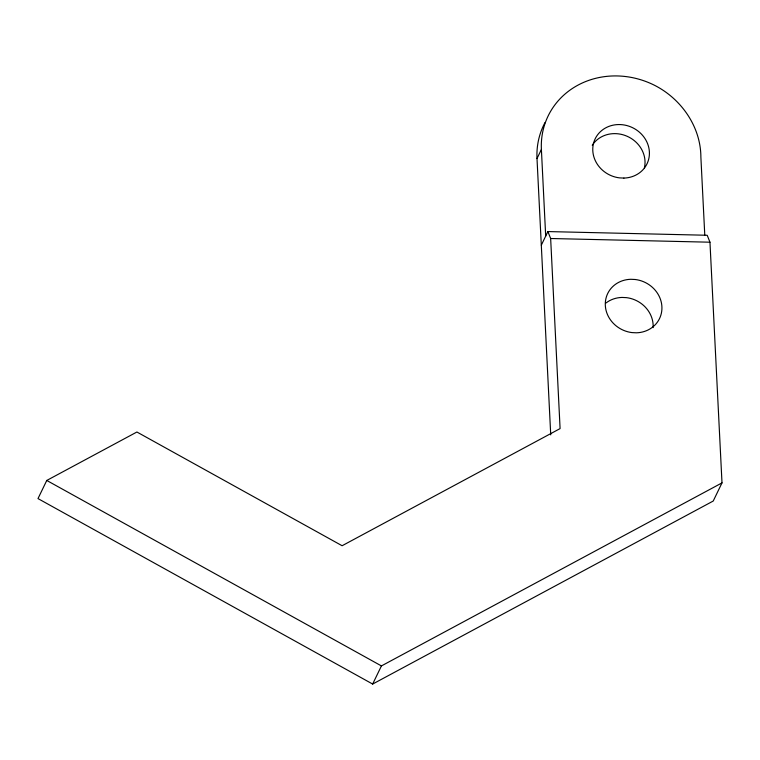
<?xml version="1.0" encoding="UTF-8"?>
<svg xmlns="http://www.w3.org/2000/svg" width="760" height="760" viewBox="0 0 760 760"><rect width="100%" height="100%" fill="white"/><g stroke="black" fill="none" stroke-linecap="round" stroke-linejoin="round"><path stroke-width="1.14" d="M547.884 231.572L550.649 238.507L560.091 428.592L342.114 545.737L136.905 432.012L46.768 480.453L38 498.589L372.656 684.057L713.231 501.03L722 482.885L709.963 242.202L707.208 235.267L547.884 231.572L541.31 245.185M550.725 434.881L537.006 158.536L541.395 149.473A81.082 74.014 25.8 0 1 653.942 84.996C680.95 98.41 700.786 126.492 700.881 157.111L704.776 235.077M372.656 684.057L381.425 665.922L722 482.885M550.649 238.507L709.963 242.202M46.768 480.453L381.425 665.922M541.395 149.473L545.689 236.113M606.005 302.983A28.785 26.277 25.8 0 1 622.031 297.435L626.477 297.644A28.785 26.277 25.8 0 1 653.115 327.636M592.249 145.264A28.785 26.277 25.8 0 1 627 136.211A28.785 26.277 25.8 0 1 644.385 167.95M537.006 158.536A81.082 74.014 25.8 0 1 545.062 122.455M623.903 178.077L619.457 177.868A28.785 26.277 25.8 0 1 596.638 136.192A28.785 26.277 25.8 0 1 644.936 138.51A28.785 26.277 25.8 0 1 623.903 178.077M635.246 279.499L630.8 279.291A28.785 26.277 25.8 0 0 605.292 304.694A28.785 26.277 25.8 0 0 631.978 332.595L636.414 332.804A28.785 26.277 25.8 0 0 661.931 307.41A28.785 26.277 25.8 0 0 635.246 279.499"/></g></svg>
